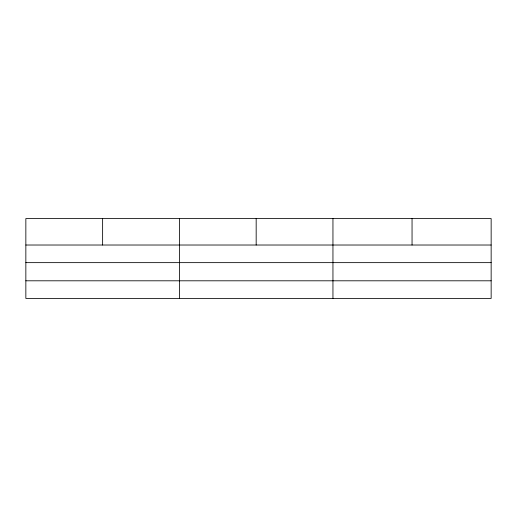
<?xml version="1.0" encoding="UTF-8"?>
<svg xmlns="http://www.w3.org/2000/svg" width="517" height="517" viewBox="0 0 517 517"><rect width="100%" height="100%" fill="white"/><g stroke="black" fill="none" stroke-linecap="round" stroke-linejoin="round"><path stroke-width="0.78" d="M491.15 262.642L491.15 218.575L25.85 218.575L25.85 298.425L491.15 298.425L491.15 262.642L25.85 262.642M25.85 245.019L491.15 245.019M25.85 280.802L491.15 280.802M412.049 218.575L412.049 245.019M332.948 218.575L332.948 298.425M256.173 218.575L256.173 245.019M179.399 218.575L179.399 298.425M102.625 218.575L102.625 245.019"/></g></svg>
